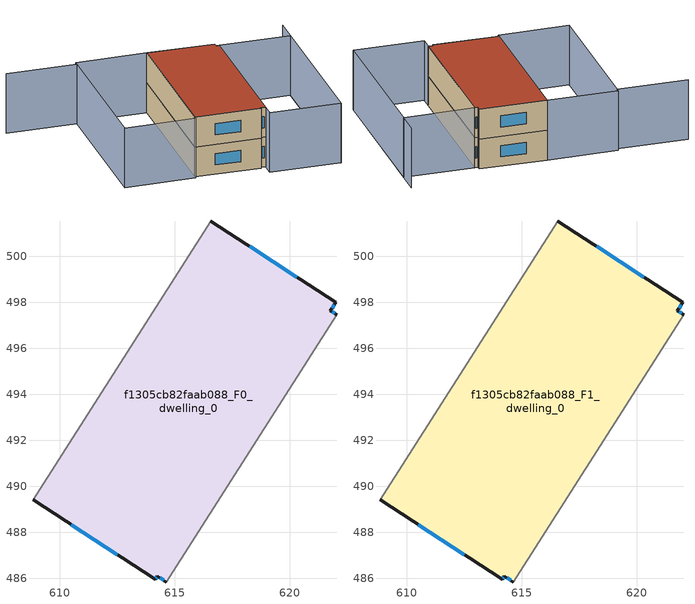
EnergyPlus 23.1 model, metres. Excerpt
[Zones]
f1305cb82faab088_F0_dwelling_0
 floor ground (EU_floor_Construction): 622,498 621.77,497.64 622.04,497.46 614.64,485.84 614.25,486.1 614.16,485.96 608.85,489.41 616.57,501.54 z0
 wall outside (EU_wall_Construction): 608.85,489.41 614.16,485.96 614.25,486.1 614.64,485.84 / 622.04,497.46 621.77,497.64 622,498 616.57,501.54 z0:3
 wall adiabatic (EU_wall_Construction): 616.57,501.54 608.85,489.41 / 614.64,485.84 622.04,497.46 z0:3
 window (EU_Window_Construction): 614.18,486 614.22,486.06 / 610.51,488.34 612.5,487.04 / 620.31,499.1 618.26,500.43 / 621.84,497.75 621.93,497.89 / 621.96,497.52 621.85,497.59 / 614.37,486.02 614.52,485.92 z0.93:2.07
f1305cb82faab088_F1_dwelling_0
 floor to f1305cb82faab088_F0_dwelling_0 (EU_floor_Construction): 622,498 621.77,497.64 622.04,497.46 614.64,485.84 614.25,486.1 614.15,485.96 608.85,489.41 616.57,501.54 z3
 wall outside (EU_wall_Construction): 608.85,489.41 614.16,485.96 614.25,486.1 614.64,485.84 / 622.04,497.46 621.77,497.64 622,498 616.57,501.54 z3:6
 wall adiabatic (EU_wall_Construction): 616.57,501.54 608.85,489.41 / 614.64,485.84 622.04,497.46 z3:6
 window (EU_Window_Construction): 614.18,486 614.22,486.06 / 610.51,488.34 612.5,487.04 / 620.31,499.1 618.26,500.43 / 621.84,497.75 621.93,497.89 / 621.96,497.52 621.85,497.59 / 614.37,486.02 614.52,485.92 z3.93:5.07
 roof outside (EU_roof_Construction): 614.64,485.84 622.04,497.46 621.77,497.64 622,498 616.57,501.54 608.85,489.41 614.16,485.96 614.25,486.1 z6
shading: 604.99,508.54 610.7,504.9 / 610.7,504.9 603,492.82 / 619.64,481.08 629.02,495.8 / 616.58,501.54 608.71,489.19 / 608.71,489.19 603,492.83 / 603,492.83 610.87,505.17 / 610.87,505.17 616.58,501.54 / 627.76,493.82 619.68,481.14 / 619.68,481.14 613.96,484.78 / 613.96,484.78 622.04,497.46 / 622.04,497.46 627.76,493.82 z0:6
[Building]
EU S2 Campaign: North Axis=0; Terrain=City; Solar Distribution=FullExterior
[Site:Location]
Montreal-Trudeau.Intl.AP: Latitude=45.4667; Longitude=-73.75; Time Zone=-5; Elevation=36
[SizingPeriod:WeatherFileDays]
AnnualSizingPeriod: Begin Month=1; Begin Day of Month=1; End Month=12; End Day of Month=31; Day of Week for Start Day=Monday; Use Weather File Daylight Saving Period=No; Use Weather File Rain and Snow Indicators=No
[MATERIAL]
EU_InternalMass_Material: Roughness=MediumRough; Thickness=0.1; Conductivity=1; Density=1800; Specific Heat=900; Thermal Absorptance=0.9; Solar Absorptance=0.7; Visible Absorptance=0.7
[MATERIAL:NOMASS] Roughness=MediumRough; Thermal Absorptance=0.9; Solar Absorptance=0.7; Visible Absorptance=0.7
Name | Thermal Resistance
EU_wall_NoMass; EU_floor_NoMass | 1.36485
EU_roof_NoMass | 2.55992
[WINDOWMATERIAL:SIMPLEGLAZINGSYSTEM]
EU_Window_SimpleGlazing: UFactor=3.92339; Solar Heat Gain Coefficient=0.8; Visible Transmittance=0.8
[CONSTRUCTION]
EU_wall_Construction: EU_wall_NoMass
EU_roof_Construction: EU_roof_NoMass
EU_floor_Construction: EU_floor_NoMass
EU_Window_Construction: EU_Window_SimpleGlazing
EU_InternalMass_Construction: EU_InternalMass_Material
[ZONE] Type=1; Multiplier=1; Ceiling Height=autocalculate; Floor Area=autocalculate; Part of Total Floor Area=Yes
Name | Volume
f1305cb82faab088_F0_dwelling_0 | 292.467
f1305cb82faab088_F1_dwelling_0 | 292.465
[INTERNALMASS] Construction=EU_InternalMass_Construction; Surface Area=97.4885
Name | Zone or ZoneList
f1305cb82faab088_F0_dwelling_0_EU_InternalMass | f1305cb82faab088_F0_dwelling_0
f1305cb82faab088_F1_dwelling_0_EU_InternalMass | f1305cb82faab088_F1_dwelling_0
[OTHEREQUIPMENT] Fuel Type=Electricity; Design Level Calculation Method=Watts/Area; Power per Zone Floor Area=1; Fraction Latent=0; Fraction Radiant=0; Fraction Lost=0; Carbon Dioxide Generation Rate=0; EndUse Subcategory=EU_Step8_InternalGains
Name | Zone or ZoneList or Space or SpaceList | Schedule
EU_Step8_InternalGain_f1305cb82faab088_F0_dwelling_0_f000 | f1305cb82faab088_F0_dwelling_0 | EU_Step8_GainSchedule_f1305cb82faab088_F0_dwelling_0_f000
EU_Step8_InternalGain_f1305cb82faab088_F1_dwelling_0_f000 | f1305cb82faab088_F1_dwelling_0 | EU_Step8_GainSchedule_f1305cb82faab088_F1_dwelling_0_f000
[ZONEVENTILATION:DESIGNFLOWRATE] Schedule=EU_AlwaysOn; Design Flow Rate Calculation Method=AirChanges/Hour; Air Changes per Hour=0.860309; Ventilation Type=Natural; Fan Pressure Rise=0; Fan Total Efficiency=1; Constant Term Coefficient=1; Temperature Term Coefficient=0; Velocity Term Coefficient=0; Velocity Squared Term Coefficient=0; Minimum Indoor Temperature=-100; Maximum Indoor Temperature=100; Delta Temperature=-100; Minimum Outdoor Temperature=-100; Maximum Outdoor Temperature=100; Maximum Wind Speed=40
Name | Zone or ZoneList or Space or SpaceList
EU_ConstantAir_f1305cb82faab088_F0_dwelling_0 | f1305cb82faab088_F0_dwelling_0
EU_ConstantAir_f1305cb82faab088_F1_dwelling_0 | f1305cb82faab088_F1_dwelling_0
[HVACTEMPLATE:THERMOSTAT] Constant Heating Setpoint=20; Constant Cooling Setpoint=50
EU_HeatOnly_f1305cb82faab088_F0_dwelling_0; EU_HeatOnly_f1305cb82faab088_F1_dwelling_0
[HVACTEMPLATE:ZONE:IDEALLOADSAIRSYSTEM] System Availability Schedule=EU_AlwaysOn; Maximum Heating Supply Air Temperature=50; Minimum Cooling Supply Air Temperature=13; Maximum Heating Supply Air Humidity Ratio=0.0156; Minimum Cooling Supply Air Humidity Ratio=0.0077; Heating Limit=NoLimit; Cooling Limit=NoLimit; Heating Availability Schedule=EU_AlwaysOn; Cooling Availability Schedule=EU_CoolingOff; Dehumidification Control Type=ConstantSensibleHeatRatio; Cooling Sensible Heat Ratio=0.7; Dehumidification Setpoint=60; Humidification Control Type=None; Humidification Setpoint=30; Outdoor Air Method=None; Outdoor Air Flow Rate per Person=0.00944; Outdoor Air Flow Rate per Zone Floor Area=0; Outdoor Air Flow Rate per Zone=0; Demand Controlled Ventilation Type=None; Outdoor Air Economizer Type=NoEconomizer; Heat Recovery Type=None; Sensible Heat Recovery Effectiveness=0.7; Latent Heat Recovery Effectiveness=0.65
Name | Template Thermostat
f1305cb82faab088_F0_dwelling_0 | EU_HeatOnly_f1305cb82faab088_F0_dwelling_0
f1305cb82faab088_F1_dwelling_0 | EU_HeatOnly_f1305cb82faab088_F1_dwelling_0
[SIZING:ZONE] Zone Cooling Design Supply Air Temperature Input Method=SupplyAirTemperature; Zone Cooling Design Supply Air Temperature=13; Zone Heating Design Supply Air Temperature Input Method=SupplyAirTemperature; Zone Heating Design Supply Air Temperature=50; Zone Cooling Design Supply Air Humidity Ratio=0.008; Zone Heating Design Supply Air Humidity Ratio=0.008; Cooling Design Air Flow Method=DesignDay; Cooling Design Air Flow Rate=0; Cooling Minimum Air Flow per Zone Floor Area=0.000762; Cooling Minimum Air Flow=0; Cooling Minimum Air Flow Fraction=0.2; Heating Design Air Flow Method=DesignDay; Heating Design Air Flow Rate=0; Heating Maximum Air Flow per Zone Floor Area=0.002032; Heating Maximum Air Flow=0.141576; Heating Maximum Air Flow Fraction=0.3; Account for Dedicated Outdoor Air System=No; Dedicated Outdoor Air System Control Strategy=NeutralSupplyAir; Dedicated Outdoor Air Low Setpoint Temperature for Design=autosize; Dedicated Outdoor Air High Setpoint Temperature for Design=autosize; Zone Load Sizing Method=Sensible Load Only No Latent Load; Zone Latent Cooling Design Supply Air Humidity Ratio Input Method=HumidityRatioDifference; Zone Cooling Design Supply Air Humidity Ratio Difference=0.005; Zone Latent Heating Design Supply Air Humidity Ratio Input Method=HumidityRatioDifference; Zone Humidification Design Supply Air Humidity Ratio Difference=0.005
f1305cb82faab088_F0_dwelling_0; f1305cb82faab088_F1_dwelling_0
[SCHEDULE:CONSTANT]
Name | Hourly Value
EU_AlwaysOn | 1
EU_CoolingOff | 0
[SCHEDULE:FILE] Column Number=1; Rows to Skip at Top=0; Number of Hours of Data=8760; Column Separator=Comma; Interpolate to Timestep=No; Minutes per Item=60; Adjust Schedule for Daylight Savings=Yes
Name | File
EU_Step8_GainSchedule_f1305cb82faab088_F0_dwelling_0_f000 | ../../schedules/f1305cb82faab088/f1305cb82faab088_F0_dwelling_0_f000_gain.csv
EU_Step8_GainSchedule_f1305cb82faab088_F1_dwelling_0_f000 | ../../schedules/f1305cb82faab088/f1305cb82faab088_F1_dwelling_0_f000_gain.csv
